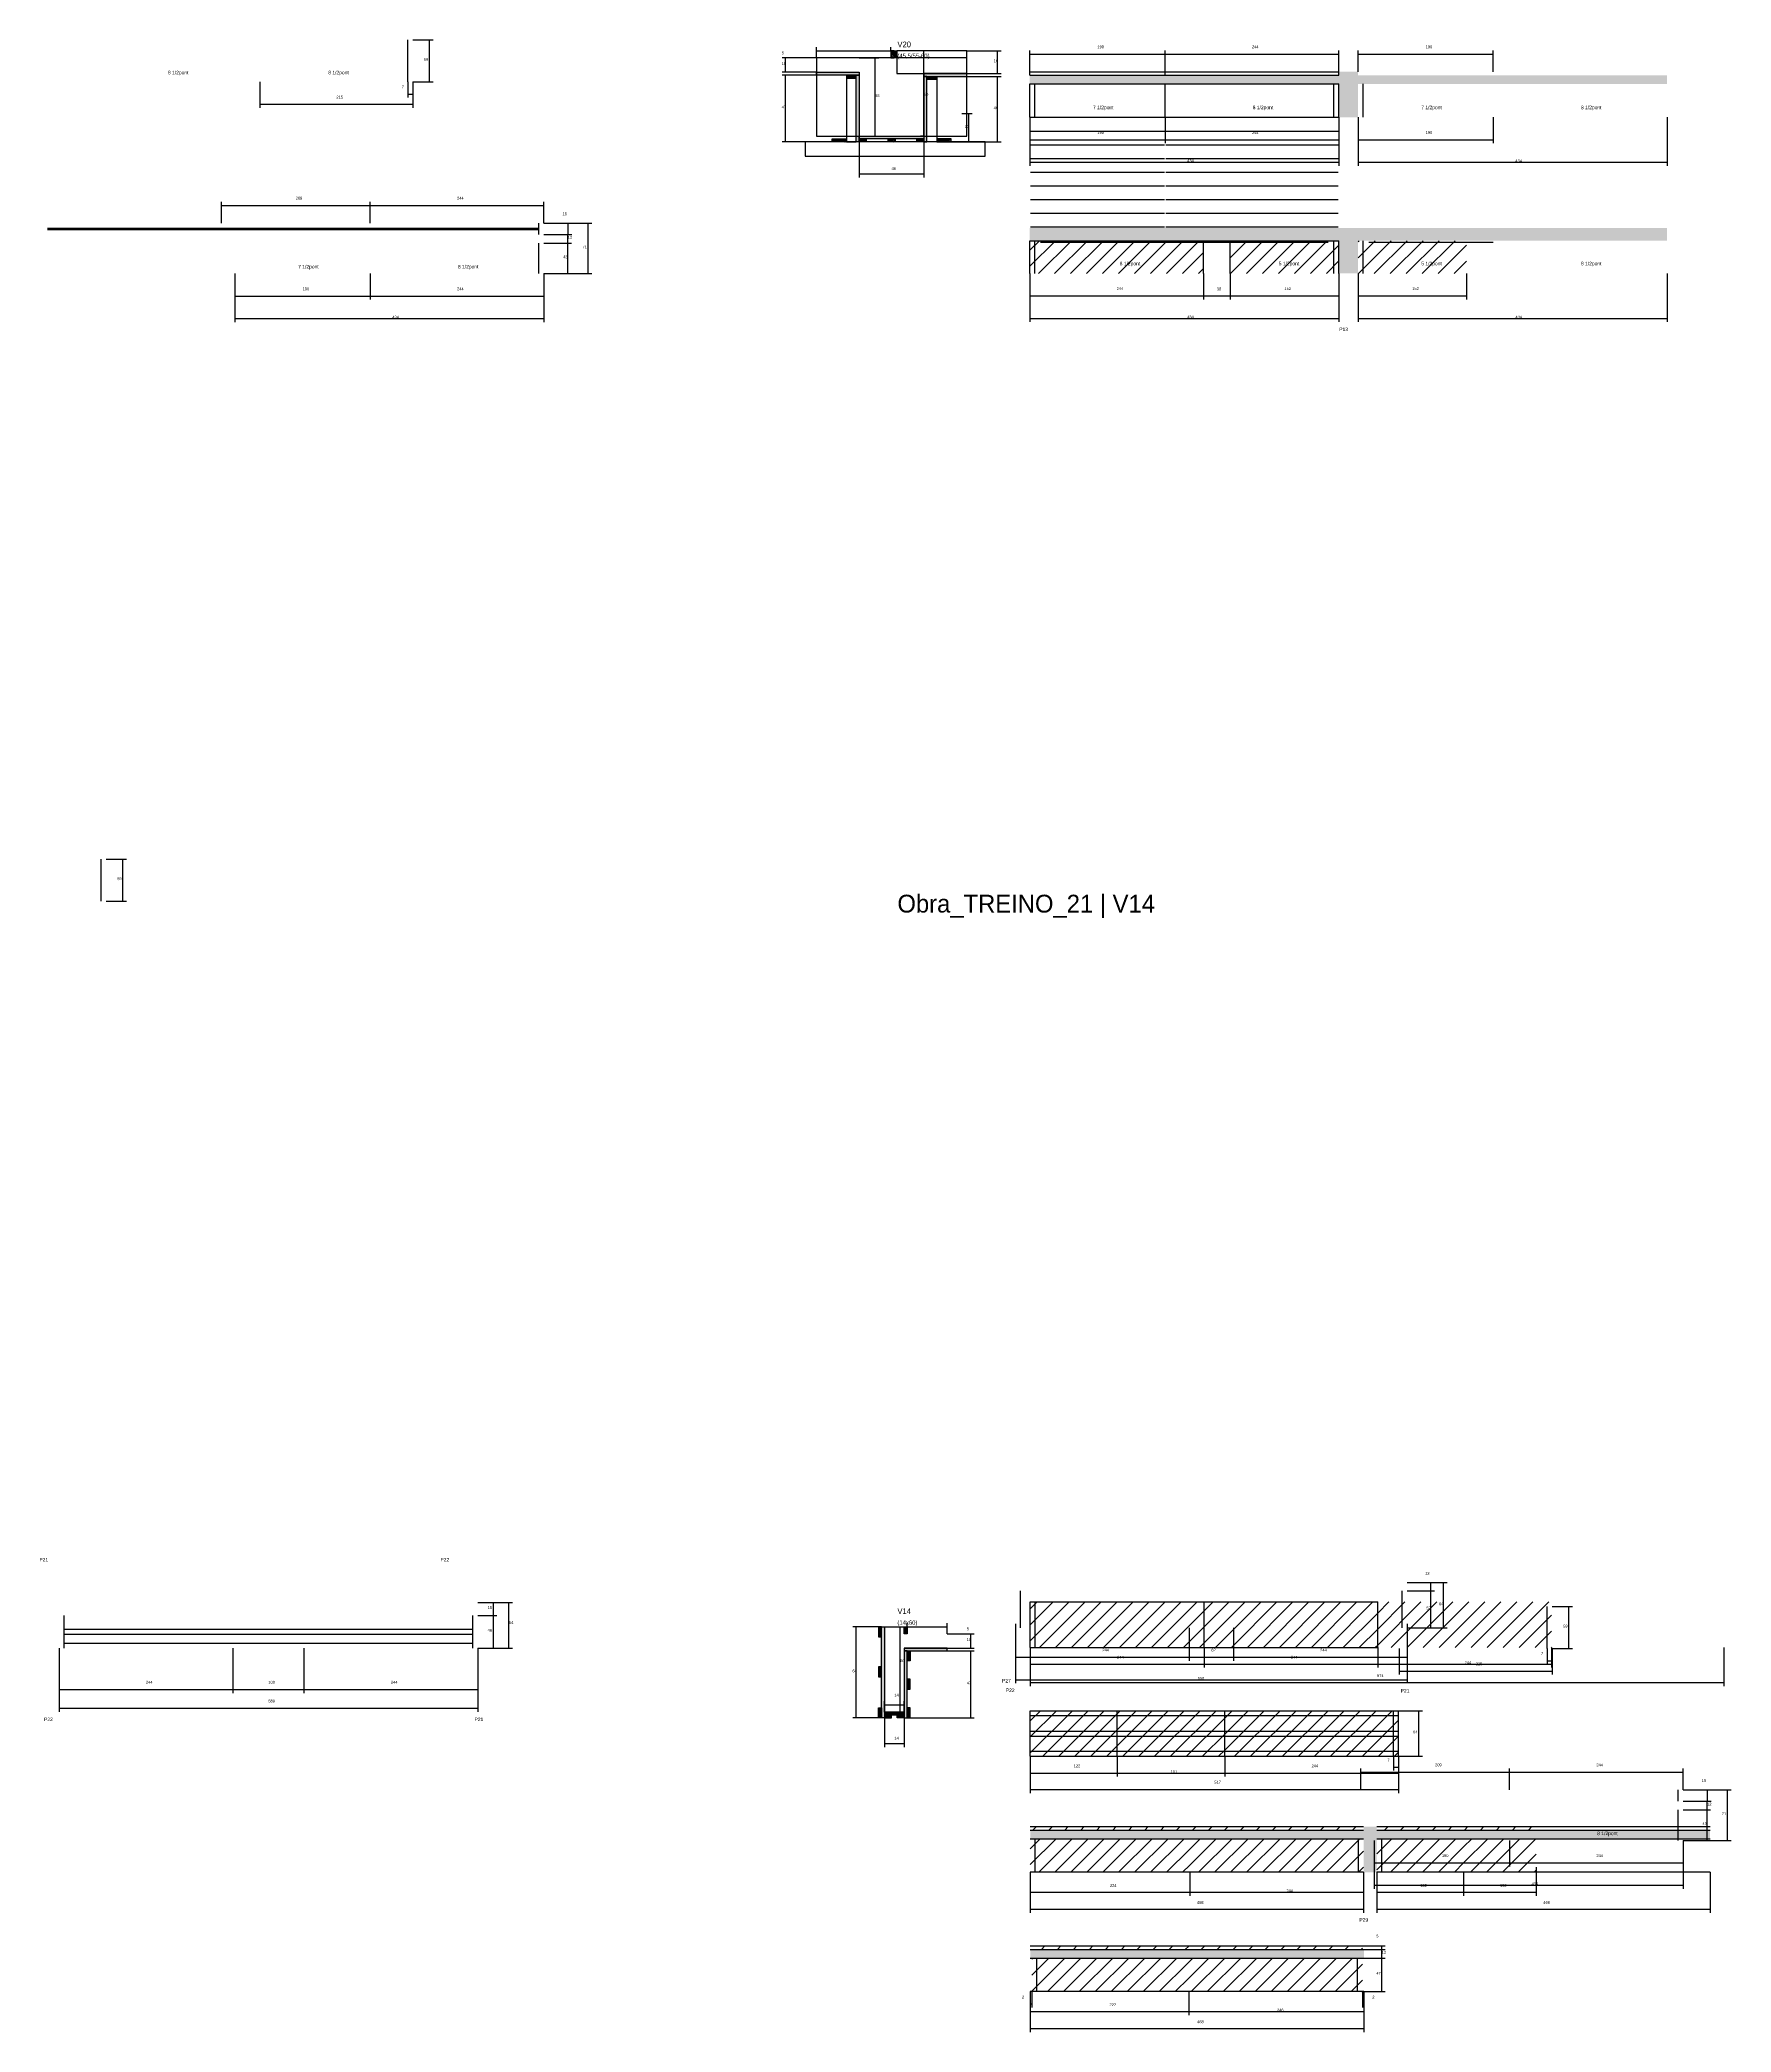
# Model space of a CAD drawing. Header units: metres. Extents: x -2848 to 22762, y -45195 to 1016.
# Drawn here: x 6796 to 9171, y -31382 to -28585 of the extents above; entities that cross this region are included whole.
import ezdxf

# ---------------------------------------------------------------- set-up
doc = ezdxf.new("R2010")
doc.units = ezdxf.units.M
for name, color, linetype in [('CONCRETO', 251, 'Continuous'), ('COTA', 4, 'Continuous'), ('Cota Seção (2x)', 4, 'Continuous'), ('Hachura', 253, 'Continuous'), ('LABEL_ID', 3, 'Continuous'), ('Madeira', 126, 'Continuous'), ('NOMENCLATURA', 7, 'Continuous'), ('Painéis', 200, 'Continuous'), ('SARR_2.2x7', 40, 'Continuous'), ('Texto Seção', 7, 'Continuous')]:
    doc.layers.add(name, color=color, linetype=linetype)

msp = doc.modelspace()

# ---------------------------------------------------------------- hatches: boundary and pattern name
at = {"layer": 'COTA'}
h = msp.add_hatch(dxfattribs=at)
h.set_pattern_fill('AR-CONC', scale=0.03)
h.paths.add_polyline_path([(8619.9, -28693.4), (8646.9, -28693.4), (8646.9, -28693.4), (8646.9, -28646.4), (8646.9, -28646.4), (9080.9, -28646.4), (9080.9, -28646.4), (9080.9, -28634.4), (9080.9, -28634.4), (8646.9, -28634.4), (8646.9, -28634.4), (8646.9, -28629.4), (8646.9, -28629.4), (8619.9, -28629.4), (8619.9, -28629.4), (8619.9, -28634.4), (8619.9, -28634.4), (8185.9, -28634.4), (8185.9, -28634.4), (8185.9, -28646.4), (8185.9, -28646.4), (8619.9, -28646.4), (8619.9, -28646.4), (8619.9, -28693.4)])
h = msp.add_hatch(dxfattribs=at)
h.set_pattern_fill('AR-CONC', scale=0.03)
h.paths.add_polyline_path([(8619.9, -28912.6), (8646.9, -28912.6), (8646.9, -28866.6), (9080.9, -28866.6), (9080.9, -28848.6), (8185.9, -28848.6), (8185.9, -28866.6), (8619.9, -28866.6)])
h = msp.add_hatch(dxfattribs=at)
h.set_pattern_fill('AR-CONC', scale=0.03)
h.paths.add_polyline_path([(8673.2, -31110.5), (9141.2, -31110.5), (9141.2, -31098.5), (8673.2, -31098.5), (8673.2, -31093.5), (8654.6, -31093.5), (8654.6, -31098.5), (8186.6, -31098.5), (8186.6, -31110.5), (8654.6, -31110.5), (8654.6, -31157.5), (8673.2, -31157.5)])
h = msp.add_hatch(dxfattribs=at)
h.set_pattern_fill('AR-CONC', scale=0.03)
h.paths.add_polyline_path([(8186.6, -31266), (8186.6, -31278), (8655.1, -31278), (8655.1, -31266)])
at = {"layer": 'Hachura'}
h = msp.add_hatch(dxfattribs=at)
h.set_pattern_fill('ANSI31', scale=0.5)
h.paths.add_polyline_path([(7995.3, -28600), (7990.9, -28600), (7990.9, -28600), (7990.9, -28610), (7990.9, -28610), (7995.3, -28610), (7995.3, -28610), (7995.3, -28600)])
h = msp.add_hatch(color=8, dxfattribs=at)
h.dxf.hatch_style = 1
h.paths.add_polyline_path([(7995.3, -28600), (7999.3, -28600), (7999.3, -28600), (7999.3, -28610), (7999.3, -28610), (7995.3, -28610), (7995.3, -28610), (7995.3, -28600)])
h = msp.add_hatch(color=8, dxfattribs=at)
h.dxf.hatch_style = 1
h.paths.add_polyline_path([(7886.3, -28634), (7886.3, -28630), (7886.3, -28630), (7946.3, -28630), (7946.3, -28630), (7946.3, -28634), (7946.3, -28634), (7886.3, -28634)])
h = msp.add_hatch(dxfattribs=at)
h.set_pattern_fill('ANSI31', scale=0.5)
h.paths.add_polyline_path([(7928.3, -28634), (7928.3, -28638.4), (7928.3, -28638.4), (7942.3, -28638.4), (7942.3, -28638.4), (7942.3, -28634), (7942.3, -28634), (7928.3, -28634)])
h = msp.add_hatch(color=8, dxfattribs=at)
h.dxf.hatch_style = 1
h.paths.add_polyline_path([(7942.3, -28634), (7946.3, -28634), (7946.3, -28634), (7946.3, -28728), (7946.3, -28728), (7942.3, -28728), (7942.3, -28728), (7942.3, -28634)])
h = msp.add_hatch(color=8, dxfattribs=at)
h.dxf.hatch_style = 1
h.paths.add_polyline_path([(8097.3, -28636), (8097.3, -28632), (8097.3, -28632), (8037.3, -28632), (8037.3, -28632), (8037.3, -28636), (8037.3, -28636), (8097.3, -28636)])
h = msp.add_hatch(color=8, dxfattribs=at)
h.dxf.hatch_style = 1
h.paths.add_polyline_path([(8041.3, -28636), (8037.3, -28636), (8037.3, -28636), (8037.3, -28728), (8037.3, -28728), (8041.3, -28728), (8041.3, -28728), (8041.3, -28636)])
h = msp.add_hatch(dxfattribs=at)
h.set_pattern_fill('ANSI31', scale=0.5)
h.paths.add_polyline_path([(8055.3, -28636), (8055.3, -28640.4), (8055.3, -28640.4), (8041.3, -28640.4), (8041.3, -28640.4), (8041.3, -28636), (8041.3, -28636), (8055.3, -28636)])
h = msp.add_hatch(dxfattribs=at)
h.set_pattern_fill('ANSI31', scale=0.5)
h.paths.add_polyline_path([(7908.3, -28728), (7908.3, -28723.6), (7908.3, -28723.6), (7928.3, -28723.6), (7928.3, -28723.6), (7928.3, -28728), (7928.3, -28728), (7908.3, -28728)])
h = msp.add_hatch(color=8, dxfattribs=at)
h.dxf.hatch_style = 1
h.paths.add_polyline_path([(7946.3, -28723.6), (7946.3, -28720), (7946.3, -28720), (8037.3, -28720), (8037.3, -28720), (8037.3, -28723.6), (8037.3, -28723.6), (7946.3, -28723.6)])
h = msp.add_hatch(dxfattribs=at)
h.set_pattern_fill('ANSI31', scale=0.5)
h.paths.add_polyline_path([(7946.3, -28728), (7946.3, -28723.6), (7946.3, -28723.6), (7956.3, -28723.6), (7956.3, -28723.6), (7956.3, -28728), (7956.3, -28728), (7946.3, -28728)])
h = msp.add_hatch(dxfattribs=at)
h.set_pattern_fill('ANSI31', scale=0.5)
h.paths.add_polyline_path([(7986.8, -28728), (7986.8, -28723.6), (7986.8, -28723.6), (7996.8, -28723.6), (7996.8, -28723.6), (7996.8, -28728), (7996.8, -28728), (7986.8, -28728)])
h = msp.add_hatch(dxfattribs=at)
h.set_pattern_fill('ANSI31', scale=0.5)
h.paths.add_polyline_path([(8027.3, -28728), (8027.3, -28723.6), (8027.3, -28723.6), (8037.3, -28723.6), (8037.3, -28723.6), (8037.3, -28728), (8037.3, -28728), (8027.3, -28728)])
h = msp.add_hatch(dxfattribs=at)
h.set_pattern_fill('ANSI31', scale=0.5)
h.paths.add_polyline_path([(8075.3, -28728), (8075.3, -28723.6), (8075.3, -28723.6), (8055.3, -28723.6), (8055.3, -28723.6), (8055.3, -28728), (8055.3, -28728), (8075.3, -28728)])
h = msp.add_hatch(dxfattribs=at)
h.set_pattern_fill('ANSI31', scale=5)
h.paths.add_polyline_path([(8429.9, -28912.6), (8429.9, -28866.6), (8185.9, -28866.6), (8185.9, -28912.6)])
h = msp.add_hatch(dxfattribs=at)
h.set_pattern_fill('ANSI31', scale=5)
h.paths.add_polyline_path([(8619.9, -28912.6), (8619.9, -28866.6), (8467.4, -28866.6), (8467.4, -28912.6)])
h = msp.add_hatch(dxfattribs=at)
h.set_pattern_fill('ANSI31', scale=5)
h.paths.add_polyline_path([(8799.4, -28912.6), (8799.4, -28866.6), (8646.9, -28866.6), (8646.9, -28912.6)])
h = msp.add_hatch(dxfattribs=at)
h.set_pattern_fill('ANSI31', scale=5)
h.paths.add_polyline_path([(8430.6, -30842), (8430.6, -30778), (8186.6, -30778), (8186.6, -30842)])
h = msp.add_hatch(dxfattribs=at)
h.set_pattern_fill('ANSI31', scale=5)
h.paths.add_polyline_path([(8430.6, -30778), (8430.6, -30842), (8674.6, -30842), (8674.6, -30778)])
h = msp.add_hatch(dxfattribs=at)
h.set_pattern_fill('ANSI31', scale=5)
h.paths.add_polyline_path([(8918.6, -30842), (8918.6, -30778), (8674.6, -30778), (8674.6, -30842)])
h = msp.add_hatch(dxfattribs=at)
h.set_pattern_fill('ANSI31', scale=0.5)
h.paths.add_polyline_path([(7977.7, -30812.8), (7973.3, -30812.8), (7973.3, -30812.8), (7973.3, -30826.8), (7973.3, -30826.8), (7977.7, -30826.8), (7977.7, -30826.8), (7977.7, -30812.8)])
h = msp.add_hatch(color=8, dxfattribs=at)
h.dxf.hatch_style = 1
h.paths.add_polyline_path([(7977.7, -30812.8), (7981.7, -30812.8), (7981.7, -30812.8), (7981.7, -30940.8), (7981.7, -30940.8), (7977.7, -30940.8), (7977.7, -30940.8), (7977.7, -30812.8)])
h = msp.add_hatch(color=8, dxfattribs=at)
h.dxf.hatch_style = 1
h.paths.add_polyline_path([(8009.7, -30812.8), (8013.7, -30812.8), (8013.7, -30812.8), (8013.7, -30822.8), (8013.7, -30822.8), (8009.7, -30822.8), (8009.7, -30822.8), (8009.7, -30812.8)])
h = msp.add_hatch(color=8, dxfattribs=at)
h.dxf.hatch_style = 1
h.paths.add_polyline_path([(8069.7, -30846.8), (8069.7, -30842.8), (8069.7, -30842.8), (8009.7, -30842.8), (8009.7, -30842.8), (8009.7, -30846.8), (8009.7, -30846.8), (8069.7, -30846.8)])
h = msp.add_hatch(color=8, dxfattribs=at)
h.dxf.hatch_style = 1
h.paths.add_polyline_path([(8013.7, -30846.8), (8009.7, -30846.8), (8009.7, -30846.8), (8009.7, -30940.8), (8009.7, -30940.8), (8013.7, -30940.8), (8013.7, -30940.8), (8013.7, -30846.8)])
h = msp.add_hatch(dxfattribs=at)
h.set_pattern_fill('ANSI31', scale=0.5)
h.paths.add_polyline_path([(8013.7, -30846.8), (8018.1, -30846.8), (8018.1, -30846.8), (8018.1, -30860.8), (8018.1, -30860.8), (8013.7, -30860.8), (8013.7, -30860.8), (8013.7, -30846.8)])
h = msp.add_hatch(dxfattribs=at)
h.set_pattern_fill('ANSI31', scale=0.5)
h.paths.add_polyline_path([(7973.3, -30883), (7977.7, -30883), (7977.7, -30883), (7977.7, -30869), (7977.7, -30869), (7973.3, -30869), (7973.3, -30869), (7973.3, -30883)])
h = msp.add_hatch(dxfattribs=at)
h.set_pattern_fill('ANSI31', scale=0.5)
h.paths.add_polyline_path([(8013.7, -30900.3), (8018.1, -30900.3), (8018.1, -30900.3), (8018.1, -30886.3), (8018.1, -30886.3), (8013.7, -30886.3), (8013.7, -30886.3), (8013.7, -30900.3)])
h = msp.add_hatch(dxfattribs=at)
h.set_pattern_fill('ANSI31', scale=0.5)
h.paths.add_polyline_path([(7977.7, -30940.8), (7973.3, -30940.8), (7973.3, -30940.8), (7973.3, -30926.8), (7973.3, -30926.8), (7977.7, -30926.8), (7977.7, -30926.8), (7977.7, -30940.8)])
h = msp.add_hatch(color=8, dxfattribs=at)
h.dxf.hatch_style = 1
h.paths.add_polyline_path([(8009.7, -30936.4), (8009.7, -30932.8), (8009.7, -30932.8), (7981.7, -30932.8), (7981.7, -30932.8), (7981.7, -30936.4), (7981.7, -30936.4), (8009.7, -30936.4)])
h = msp.add_hatch(dxfattribs=at)
h.set_pattern_fill('ANSI31', scale=0.5)
h.paths.add_polyline_path([(7991.7, -30940.8), (7991.7, -30936.4), (7991.7, -30936.4), (7981.7, -30936.4), (7981.7, -30936.4), (7981.7, -30940.8), (7981.7, -30940.8), (7991.7, -30940.8)])
h = msp.add_hatch(dxfattribs=at)
h.set_pattern_fill('ANSI31', scale=0.5)
h.paths.add_polyline_path([(7999.7, -30940.8), (7999.7, -30936.4), (7999.7, -30936.4), (8009.7, -30936.4), (8009.7, -30936.4), (8009.7, -30940.8), (8009.7, -30940.8), (7999.7, -30940.8)])
h = msp.add_hatch(dxfattribs=at)
h.set_pattern_fill('ANSI31', scale=0.5)
h.paths.add_polyline_path([(8013.7, -30940.8), (8018.1, -30940.8), (8018.1, -30940.8), (8018.1, -30926.8), (8018.1, -30926.8), (8013.7, -30926.8), (8013.7, -30926.8), (8013.7, -30940.8)])
h = msp.add_hatch(dxfattribs=at)
h.set_pattern_fill('ANSI31', scale=5)
h.paths.add_polyline_path([(8308.6, -30994.7), (8308.6, -30930.7), (8186.6, -30930.7), (8186.6, -30994.7)])
h = msp.add_hatch(dxfattribs=at)
h.set_pattern_fill('ANSI31', scale=5)
h.paths.add_polyline_path([(8459.6, -30994.7), (8459.6, -30930.7), (8308.6, -30930.7), (8308.6, -30994.7)])
h = msp.add_hatch(dxfattribs=at)
h.set_pattern_fill('ANSI31', scale=5)
h.paths.add_polyline_path([(8703.6, -30994.7), (8703.6, -30930.7), (8459.6, -30930.7), (8459.6, -30994.7)])
h = msp.add_hatch(dxfattribs=at)
h.set_pattern_fill('ANSI31', scale=5)
h.paths.add_polyline_path([(8186.6, -31093.5), (8186.6, -31098.5), (8410.6, -31098.5), (8410.6, -31093.5)])
h = msp.add_hatch(dxfattribs=at)
h.set_pattern_fill('ANSI31', scale=5)
h.paths.add_polyline_path([(8410.6, -31093.5), (8410.6, -31098.5), (8654.6, -31098.5), (8654.6, -31093.5)])
h = msp.add_hatch(dxfattribs=at)
h.set_pattern_fill('ANSI31', scale=5)
h.paths.add_polyline_path([(8673.2, -31093.5), (8673.2, -31098.5), (8795.2, -31098.5), (8795.2, -31093.5)])
h = msp.add_hatch(dxfattribs=at)
h.set_pattern_fill('ANSI31', scale=5)
h.paths.add_polyline_path([(8897.2, -31098.5), (8897.2, -31093.5), (8795.2, -31093.5), (8795.2, -31098.5)])
h = msp.add_hatch(dxfattribs=at)
h.set_pattern_fill('ANSI31', scale=5)
h.paths.add_polyline_path([(8410.6, -31157.5), (8410.6, -31110.5), (8186.6, -31110.5), (8186.6, -31157.5)])
h = msp.add_hatch(dxfattribs=at)
h.set_pattern_fill('ANSI31', scale=5)
h.paths.add_polyline_path([(8410.6, -31110.5), (8410.6, -31157.5), (8654.6, -31157.5), (8654.6, -31110.5)])
h = msp.add_hatch(dxfattribs=at)
h.set_pattern_fill('ANSI31', scale=5)
h.paths.add_polyline_path([(8795.2, -31157.5), (8795.2, -31110.5), (8673.2, -31110.5), (8673.2, -31157.5)])
h = msp.add_hatch(dxfattribs=at)
h.set_pattern_fill('ANSI31', scale=5)
h.paths.add_polyline_path([(8897.2, -31157.5), (8897.2, -31110.5), (8795.2, -31110.5), (8795.2, -31157.5)])
h = msp.add_hatch(dxfattribs=at)
h.set_pattern_fill('ANSI31', scale=5)
h.paths.add_polyline_path([(8409.1, -31266), (8409.1, -31261), (8188.6, -31261), (8188.6, -31266)])
h = msp.add_hatch(dxfattribs=at)
h.set_pattern_fill('ANSI31', scale=5)
h.paths.add_polyline_path([(8409.1, -31261), (8409.1, -31266), (8653.1, -31266), (8653.1, -31261)])
h = msp.add_hatch(dxfattribs=at)
h.set_pattern_fill('ANSI31', scale=5)
h.paths.add_polyline_path([(8409.1, -31325), (8409.1, -31278), (8188.6, -31278), (8188.6, -31325)])
h = msp.add_hatch(dxfattribs=at)
h.set_pattern_fill('ANSI31', scale=5)
h.paths.add_polyline_path([(8653.1, -31325), (8653.1, -31278), (8409.1, -31278), (8409.1, -31325)])

# ---------------------------------------------------------------- linework, layer by layer
at = {"layer": 'CONCRETO'}
for points in [[(8000, -28610), (7886.3, -28610), (7886.3, -28630), (7946.3, -28630), (7946.3, -28720), (8037.3, -28720), (8037.3, -28632), (8097.3, -28632)], [(8097.3, -28632), (8097.3, -28600), (7999.3, -28600)]]:
    msp.add_lwpolyline(points, dxfattribs=at)
for points in [[(7886.3, -28720), (8097.3, -28720), (8097.3, -28610), (7886.3, -28610)], [(7999.3, -28632), (8097.3, -28632), (8097.3, -28600), (7999.3, -28600)]]:
    msp.add_lwpolyline(points, close=True, dxfattribs=at)
at = {"layer": 'COTA'}
for p, q in [((7319.6, -28584.6), (7348.1, -28584.6)), ((7343.1, -28643.6), (7343.1, -28584.6)), ((7886.3, -28610), (7838, -28610)), ((7843, -28630), (7843, -28610)), ((7886.3, -28610), (7886.3, -28595)), ((7886.3, -28600), (7990.9, -28600)), ((7990.9, -28600), (7990.9, -28595)), ((8097.3, -28600), (8145.7, -28600)), ((8140.7, -28632), (8140.7, -28600)), ((8185.9, -28629.4), (8185.9, -28599.5)), ((8185.9, -28604.5), (8375.9, -28604.5)), ((8375.9, -28629.4), (8375.9, -28599.5)), ((8375.9, -28629.4), (8375.9, -28599.5)), ((8375.9, -28604.5), (8619.9, -28604.5)), ((8619.9, -28629.4), (8619.9, -28599.5)), ((8646.9, -28629.4), (8646.9, -28599.5)), ((8646.9, -28604.5), (8836.9, -28604.5)), ((8836.9, -28629.4), (8836.9, -28599.5)), ((7104.6, -28643.6), (7104.6, -28680.1)), ((7312.6, -28643.6), (7312.6, -28665.7)), ((7319.6, -28643.6), (7319.6, -28680.1)), ((7319.6, -28643.6), (7319.6, -28665.7)), ((7319.6, -28643.6), (7348.1, -28643.6)), ((7886.3, -28630), (7838, -28630)), ((7886.3, -28634), (7838, -28634)), ((7843, -28728), (7843, -28634)), ((8097.3, -28632), (8145.7, -28632)), ((8097.3, -28636), (8145.7, -28636)), ((8140.7, -28728), (8140.7, -28636)), ((7312.6, -28660.7), (7319.6, -28660.7)), ((7104.6, -28675.1), (7319.6, -28675.1)), ((8090.6, -28688.1), (8105.1, -28688.1)), ((8100.1, -28728), (8100.1, -28688.1)), ((8185.9, -28693.4), (8185.9, -28729.8)), ((8185.9, -28693.4), (8185.9, -28761.5)), ((8375.9, -28693.4), (8375.9, -28729.8)), ((8375.9, -28693.4), (8375.9, -28729.8)), ((8619.9, -28693.4), (8619.9, -28729.8)), ((8619.9, -28693.4), (8619.9, -28761.5)), ((8646.9, -28693.4), (8646.9, -28729.8)), ((8646.9, -28693.4), (8646.9, -28761.5)), ((8836.9, -28693.4), (8836.9, -28729.8)), ((9080.9, -28693.4), (9080.9, -28761.5)), ((7908.3, -28728), (7838, -28728)), ((7946.3, -28728), (7946.3, -28777.8)), ((8037.3, -28728), (8037.3, -28777.8)), ((8075.3, -28728), (8105.1, -28728)), ((8075.3, -28728), (8145.7, -28728)), ((8185.9, -28724.8), (8375.9, -28724.8)), ((8375.9, -28724.8), (8619.9, -28724.8)), ((8646.9, -28724.8), (8836.9, -28724.8)), ((8185.9, -28756.5), (8619.9, -28756.5)), ((8646.9, -28756.5), (9080.9, -28756.5)), ((7946.3, -28772.8), (8037.3, -28772.8)), ((7050.6, -28841.9), (7050.6, -28812.1)), ((7259.6, -28841.9), (7259.6, -28812.1)), ((7259.6, -28841.9), (7259.6, -28812.1)), ((7503.6, -28841.9), (7503.6, -28812.1)), ((7050.6, -28817.1), (7259.6, -28817.1)), ((7259.6, -28817.1), (7503.6, -28817.1)), ((7503.6, -28841.9), (7570.9, -28841.9)), ((7503.6, -28841.9), (7542.8, -28841.9)), ((7537.8, -28857.9), (7537.8, -28841.9)), ((7565.9, -28912.9), (7565.9, -28841.9)), ((7503.6, -28857.9), (7542.1, -28857.9)), ((7503.6, -28857.9), (7542.8, -28857.9)), ((7503.6, -28869.9), (7542.1, -28869.9)), ((7503.6, -28869.9), (7542.1, -28869.9)), ((7537.1, -28869.9), (7537.1, -28857.9)), ((7537.1, -28912.9), (7537.1, -28869.9)), ((7069.6, -28912.9), (7069.6, -28949.4)), ((7069.6, -28912.9), (7069.6, -28981)), ((7259.6, -28912.9), (7259.6, -28949.4)), ((7259.6, -28912.9), (7259.6, -28949.4)), ((7503.6, -28912.9), (7503.6, -28949.4)), ((7503.6, -28912.9), (7503.6, -28981)), ((7503.6, -28912.9), (7542.1, -28912.9)), ((7503.6, -28912.9), (7570.9, -28912.9)), ((8185.9, -28912.6), (8185.9, -28949)), ((8185.9, -28912.6), (8185.9, -28980.7)), ((8429.9, -28912.6), (8429.9, -28949)), ((8429.9, -28912.6), (8429.9, -28949)), ((8467.4, -28912.6), (8467.4, -28949)), ((8467.4, -28912.6), (8467.4, -28949)), ((8619.9, -28912.6), (8619.9, -28949)), ((8619.9, -28912.6), (8619.9, -28980.7)), ((8646.9, -28912.6), (8646.9, -28949)), ((8646.9, -28912.6), (8646.9, -28980.7)), ((8799.4, -28912.6), (8799.4, -28949)), ((9080.9, -28912.6), (9080.9, -28980.7)), ((7069.6, -28944.4), (7259.6, -28944.4)), ((7259.6, -28944.4), (7503.6, -28944.4)), ((8185.9, -28944), (8429.9, -28944)), ((8429.9, -28944), (8467.4, -28944)), ((8467.4, -28944), (8619.9, -28944)), ((8646.9, -28944), (8799.4, -28944)), ((7069.6, -28976), (7503.6, -28976)), ((8185.9, -28975.7), (8619.9, -28975.7)), ((8646.9, -28975.7), (9080.9, -28975.7)), ((6888.9, -29735), (6917.4, -29735)), ((6912.4, -29794), (6912.4, -29735)), ((6888.9, -29794), (6917.4, -29794)), ((8715.8, -30750.6), (8754.3, -30750.6)), ((8715.8, -30750.6), (8772.1, -30750.6)), ((8715.8, -30762.6), (8754.3, -30762.6)), ((8715.8, -30762.6), (8754.3, -30762.6)), ((8749.3, -30762.6), (8749.3, -30750.6)), ((8749.3, -30814.6), (8749.3, -30762.6)), ((8767.1, -30814.6), (8767.1, -30750.6)), ((7410.6, -30778.9), (7437.6, -30778.9)), ((7410.6, -30778.9), (7459.4, -30778.9)), ((7410.6, -30796.9), (7437.6, -30796.9)), ((7410.6, -30796.9), (7437.6, -30796.9)), ((7432.6, -30796.9), (7432.6, -30778.9)), ((7432.6, -30842.9), (7432.6, -30796.9)), ((7454.4, -30842.9), (7454.4, -30778.9)), ((8919.6, -30784.6), (8948.1, -30784.6)), ((8943.1, -30843.6), (8943.1, -30784.6)), ((7977.7, -30812.8), (7937.3, -30812.8)), ((7942.3, -30940.8), (7942.3, -30812.8)), ((8013.7, -30812.8), (8013.7, -30807.8)), ((8013.7, -30812.8), (8069.7, -30812.8)), ((8069.7, -30822.8), (8069.7, -30807.8)), ((8069.7, -30822.8), (8107.9, -30822.8)), ((8102.9, -30842.8), (8102.9, -30822.8)), ((8165.8, -30808.6), (8165.8, -30892.3)), ((8165.8, -30814.6), (8165.8, -30860.7)), ((8409.8, -30814.6), (8409.8, -30860.7)), ((8409.8, -30814.6), (8409.8, -30860.7)), ((8471.8, -30814.6), (8471.8, -30860.7)), ((8471.8, -30814.6), (8471.8, -30860.7)), ((8715.8, -30808.6), (8715.8, -30892.3)), ((8715.8, -30814.6), (8754.3, -30814.6)), ((8715.8, -30814.6), (8715.8, -30860.7)), ((8715.8, -30814.6), (8772.1, -30814.6)), ((6822.6, -30842.9), (6822.6, -30905.9)), ((6822.6, -30842.9), (6822.6, -30932.4)), ((7066.6, -30842.9), (7066.6, -30905.9)), ((7066.6, -30842.9), (7066.6, -30905.9)), ((7166.6, -30842.9), (7166.6, -30905.9)), ((7166.6, -30842.9), (7166.6, -30905.9)), ((7410.6, -30842.9), (7437.6, -30842.9)), ((7410.6, -30842.9), (7459.4, -30842.9)), ((7410.6, -30842.9), (7410.6, -30932.4)), ((8069.7, -30842.8), (8107.9, -30842.8)), ((8069.7, -30846.8), (8107.9, -30846.8)), ((8102.9, -30940.8), (8102.9, -30846.8)), ((8165.8, -30855.7), (8409.8, -30855.7)), ((8186.6, -30842), (8186.6, -30870.2)), ((8186.6, -30842), (8186.6, -30896.1)), ((8409.8, -30855.7), (8471.8, -30855.7)), ((8430.6, -30842), (8430.6, -30870.2)), ((8430.6, -30842), (8430.6, -30870.2)), ((8471.8, -30855.7), (8715.8, -30855.7)), ((8674.6, -30842), (8674.6, -30870.2)), ((8674.6, -30842), (8674.6, -30870.2)), ((8704.6, -30843.6), (8704.6, -30880)), ((8912.6, -30843.6), (8912.6, -30865.6)), ((8918.6, -30842), (8918.6, -30870.2)), ((8919.6, -30843.6), (8919.6, -30880)), ((8919.6, -30843.6), (8919.6, -30865.6)), ((8919.6, -30843.6), (8948.1, -30843.6)), ((9160.6, -30842), (9160.6, -30896.1)), ((7410.6, -30877.2), (7410.6, -30905.9)), ((8186.6, -30865.2), (8430.6, -30865.2)), ((8430.6, -30865.2), (8674.6, -30865.2)), ((8674.6, -30865.2), (8918.6, -30865.2)), ((8704.6, -30875), (8919.6, -30875)), ((8912.6, -30860.6), (8919.6, -30860.6)), ((6822.6, -30900.9), (7066.6, -30900.9)), ((7066.6, -30900.9), (7166.6, -30900.9)), ((7166.6, -30900.9), (7410.6, -30900.9)), ((8165.8, -30887.3), (8715.8, -30887.3)), ((8186.6, -30891.1), (9160.6, -30891.1)), ((6822.6, -30927.4), (7410.6, -30927.4)), ((8703.6, -30930.7), (8737.3, -30930.7)), ((8732.3, -30994.7), (8732.3, -30930.7)), ((7973.3, -30940.8), (7937.3, -30940.8)), ((7981.7, -30940.8), (7981.7, -30981.9)), ((8009.7, -30940.8), (8009.7, -30981.9)), ((8018.1, -30940.8), (8107.9, -30940.8)), ((7981.7, -30976.9), (8009.7, -30976.9)), ((8186.6, -30994.7), (8186.6, -31023.3)), ((8186.6, -30994.7), (8186.6, -31046.3)), ((8308.6, -30994.7), (8308.6, -31023.3)), ((8308.6, -30994.7), (8308.6, -31023.3)), ((8459.6, -30994.7), (8459.6, -31023.3)), ((8459.6, -30994.7), (8459.6, -31023.3)), ((8696.6, -30994.7), (8696.6, -31014.9)), ((8703.6, -30994.7), (8703.6, -31023.3)), ((8703.6, -30994.7), (8737.3, -30994.7)), ((8703.6, -30994.7), (8703.6, -31046.3)), ((8703.6, -30994.7), (8703.6, -31014.9)), ((8186.6, -31018.3), (8308.6, -31018.3)), ((8308.6, -31018.3), (8459.6, -31018.3)), ((8459.6, -31018.3), (8703.6, -31018.3)), ((8650.6, -31041.9), (8650.6, -31012)), ((8650.6, -31017), (8859.6, -31017)), ((8696.6, -31009.9), (8703.6, -31009.9)), ((8859.6, -31041.9), (8859.6, -31012)), ((8859.6, -31041.9), (8859.6, -31012)), ((8859.6, -31017), (9103.6, -31017)), ((9103.6, -31041.9), (9103.6, -31012)), ((8186.6, -31041.3), (8703.6, -31041.3)), ((9103.6, -31041.9), (9170.9, -31041.9)), ((9103.6, -31041.9), (9142.8, -31041.9)), ((9137.8, -31057.9), (9137.8, -31041.9)), ((9165.9, -31112.9), (9165.9, -31041.9)), ((9103.6, -31057.9), (9142.1, -31057.9)), ((9103.6, -31057.9), (9142.8, -31057.9)), ((9103.6, -31069.9), (9142.1, -31069.9)), ((9103.6, -31069.9), (9142.1, -31069.9)), ((9137.1, -31069.9), (9137.1, -31057.9)), ((9137.1, -31112.9), (9137.1, -31069.9)), ((8669.6, -31112.9), (8669.6, -31149.3)), ((8669.6, -31112.9), (8669.6, -31180.9)), ((8859.6, -31112.9), (8859.6, -31149.3)), ((8859.6, -31112.9), (8859.6, -31149.3)), ((9103.6, -31112.9), (9103.6, -31149.3)), ((9103.6, -31112.9), (9103.6, -31180.9)), ((9103.6, -31112.9), (9142.1, -31112.9)), ((9103.6, -31112.9), (9170.9, -31112.9)), ((8186.6, -31157.5), (8186.6, -31190.7)), ((8186.6, -31157.5), (8186.6, -31214.6)), ((8410.6, -31157.5), (8410.6, -31190.7)), ((8410.6, -31157.5), (8410.6, -31190.7)), ((8654.6, -31157.5), (8654.6, -31190.7)), ((8654.6, -31157.5), (8654.6, -31214.6)), ((8669.6, -31144.3), (8859.6, -31144.3)), ((8673.2, -31157.5), (8673.2, -31190.7)), ((8673.2, -31157.5), (8673.2, -31214.6)), ((8795.2, -31157.5), (8795.2, -31190.7)), ((8795.2, -31157.5), (8795.2, -31190.7)), ((8859.6, -31144.3), (9103.6, -31144.3)), ((8897.2, -31150.5), (8897.2, -31190.7)), ((9141.2, -31157.5), (9141.2, -31214.6)), ((8186.6, -31185.7), (8410.6, -31185.7)), ((8410.6, -31185.7), (8654.6, -31185.7)), ((8669.6, -31175.9), (9103.6, -31175.9)), ((8673.2, -31185.7), (8795.2, -31185.7)), ((8795.2, -31185.7), (8897.2, -31185.7)), ((8186.6, -31209.6), (8654.6, -31209.6)), ((8673.2, -31209.6), (9141.2, -31209.6)), ((8652, -31261), (8685.1, -31261)), ((8652, -31266), (8685.1, -31266)), ((8652, -31266), (8685.1, -31266)), ((8680.1, -31266), (8680.1, -31261)), ((8680.1, -31278), (8680.1, -31266)), ((8652, -31278), (8685.1, -31278)), ((8652, -31278), (8685.1, -31278)), ((8680.1, -31325), (8680.1, -31278)), ((8186.6, -31325), (8186.6, -31358.2)), ((8186.6, -31325), (8186.6, -31382.1)), ((8186.6, -31325), (8186.6, -31347.5)), ((8188.6, -31325), (8188.6, -31347.5)), ((8409.1, -31325), (8409.1, -31358.2)), ((8409.1, -31325), (8409.1, -31358.2)), ((8652, -31325), (8685.1, -31325)), ((8653.1, -31325), (8653.1, -31347.5)), ((8655.1, -31325), (8655.1, -31358.2)), ((8655.1, -31325), (8655.1, -31382.1)), ((8655.1, -31325), (8655.1, -31347.5)), ((8186.6, -31342.5), (8188.6, -31342.5)), ((8186.6, -31353.2), (8409.1, -31353.2)), ((8409.1, -31353.2), (8655.1, -31353.2)), ((8653.1, -31342.5), (8655.1, -31342.5)), ((8186.6, -31377.1), (8655.1, -31377.1))]:
    msp.add_line(p, q, dxfattribs=at)
at = {"layer": 'Cota Seção (2x)'}
for p, q in [((7946.3, -28610), (7973.7, -28610)), ((7968.7, -28720), (7968.7, -28610)), ((8037.6, -28600), (8032.3, -28600)), ((8037.3, -28720), (8037.3, -28600)), ((7946.3, -28720), (7973.7, -28720)), ((8037.6, -28720), (8032.3, -28720)), ((7981.7, -30812.8), (8009, -30812.8)), ((8004, -30932.8), (8004, -30812.8)), ((7981.7, -30932.8), (7981.7, -30917.4)), ((7981.7, -30922.4), (8009.7, -30922.4)), ((7981.7, -30932.8), (8009, -30932.8)), ((8009.7, -30932.8), (8009.7, -30917.4))]:
    msp.add_line(p, q, dxfattribs=at)
at = {"layer": 'Madeira'}
for points in [[(7995.3, -28600), (7990.9, -28600), (7990.9, -28610), (7995.3, -28610)], [(7928.3, -28634), (7928.3, -28638.4), (7942.3, -28638.4), (7942.3, -28634)], [(7928.3, -28728), (7942.3, -28728), (7942.3, -28634), (7928.3, -28634)], [(8055.3, -28636), (8055.3, -28640.4), (8041.3, -28640.4), (8041.3, -28636)], [(8055.3, -28728), (8041.3, -28728), (8041.3, -28636), (8055.3, -28636)], [(7870.5, -28748), (8123.1, -28748), (8123.1, -28728), (7870.5, -28728)], [(7908.3, -28728), (7908.3, -28723.6), (7928.3, -28723.6), (7928.3, -28728)], [(7946.3, -28728), (7946.3, -28723.6), (7956.3, -28723.6), (7956.3, -28728)], [(7986.8, -28728), (7986.8, -28723.6), (7996.8, -28723.6), (7996.8, -28728)], [(8027.3, -28728), (8027.3, -28723.6), (8037.3, -28723.6), (8037.3, -28728)], [(8075.3, -28728), (8075.3, -28723.6), (8055.3, -28723.6), (8055.3, -28728)], [(7977.7, -30812.8), (7973.3, -30812.8), (7973.3, -30826.8), (7977.7, -30826.8)], [(8013.7, -30846.8), (8018.1, -30846.8), (8018.1, -30860.8), (8013.7, -30860.8)], [(7973.3, -30883), (7977.7, -30883), (7977.7, -30869), (7973.3, -30869)], [(8013.7, -30900.3), (8018.1, -30900.3), (8018.1, -30886.3), (8013.7, -30886.3)], [(7977.7, -30940.8), (7973.3, -30940.8), (7973.3, -30926.8), (7977.7, -30926.8)], [(7991.7, -30940.8), (7991.7, -30936.4), (7981.7, -30936.4), (7981.7, -30940.8)], [(7999.7, -30940.8), (7999.7, -30936.4), (8009.7, -30936.4), (8009.7, -30940.8)], [(8013.7, -30940.8), (8018.1, -30940.8), (8018.1, -30926.8), (8013.7, -30926.8)]]:
    msp.add_lwpolyline(points, close=True, dxfattribs=at)
at = {"layer": 'Painéis'}
for p, q in [((7886.3, -28630), (7946.3, -28630)), ((8037.3, -28632), (8097.3, -28632)), ((8185.9, -28629.4), (8619.9, -28629.4)), ((8185.9, -28634.4), (8185.9, -28629.4)), ((8185.9, -28634.4), (8619.9, -28634.4)), ((8185.9, -28646.4), (8619.9, -28646.4)), ((8185.9, -28693.4), (8185.9, -28646.4)), ((8375.9, -28634.4), (8375.9, -28629.4)), ((8375.9, -28693.4), (8375.9, -28646.4)), ((8619.9, -28634.4), (8619.9, -28629.4)), ((8619.9, -28693.4), (8619.9, -28646.4)), ((8185.9, -28693.4), (8619.9, -28693.4)), ((7946.3, -28720), (8037.3, -28720)), ((8185.9, -28866.6), (8619.9, -28866.6)), ((8185.9, -28912.6), (8185.9, -28866.6)), ((8429.9, -28912.6), (8429.9, -28866.6)), ((8467.4, -28912.6), (8467.4, -28866.6)), ((8619.9, -28912.6), (8619.9, -28866.6)), ((8186.6, -30778), (8674.6, -30778)), ((8186.6, -30842), (8186.6, -30778)), ((8430.6, -30842), (8430.6, -30778)), ((8674.6, -30842), (8674.6, -30778)), ((8009.7, -30842.8), (8069.7, -30842.8)), ((8186.6, -30842), (8674.6, -30842)), ((7981.7, -30932.8), (8009.7, -30932.8)), ((8186.6, -30930.7), (8703.6, -30930.7)), ((8186.6, -30994.7), (8186.6, -30930.7)), ((8308.6, -30994.7), (8308.6, -30930.7)), ((8459.6, -30994.7), (8459.6, -30930.7)), ((8703.6, -30994.7), (8703.6, -30930.7)), ((8186.6, -30994.7), (8703.6, -30994.7))]:
    msp.add_line(p, q, dxfattribs=at)
for points in [[(7995.3, -28600), (7999.3, -28600), (7999.3, -28610), (7995.3, -28610)], [(7886.3, -28634), (7886.3, -28630), (7946.3, -28630), (7946.3, -28634)], [(7942.3, -28634), (7946.3, -28634), (7946.3, -28728), (7942.3, -28728)], [(8097.3, -28636), (8097.3, -28632), (8037.3, -28632), (8037.3, -28636)], [(8041.3, -28636), (8037.3, -28636), (8037.3, -28728), (8041.3, -28728)], [(7946.3, -28723.6), (7946.3, -28720), (8037.3, -28720), (8037.3, -28723.6)], [(7977.7, -30812.8), (7981.7, -30812.8), (7981.7, -30940.8), (7977.7, -30940.8)], [(8009.7, -30812.8), (8013.7, -30812.8), (8013.7, -30822.8), (8009.7, -30822.8)], [(8069.7, -30846.8), (8069.7, -30842.8), (8009.7, -30842.8), (8009.7, -30846.8)], [(8013.7, -30846.8), (8009.7, -30846.8), (8009.7, -30940.8), (8013.7, -30940.8)], [(8009.7, -30936.4), (8009.7, -30932.8), (7981.7, -30932.8), (7981.7, -30936.4)]]:
    msp.add_lwpolyline(points, close=True, dxfattribs=at)
for points in [[(8186.6, -31093.5), (8654.6, -31093.5)], [(8186.6, -31098.5), (8654.6, -31098.5)], [(8673.2, -31093.5), (9141.2, -31093.5)], [(8673.2, -31098.5), (9141.2, -31098.5)], [(8186.6, -31110.5), (8654.6, -31110.5)], [(8673.2, -31110.5), (9141.2, -31110.5)], [(8654.6, -31157.5), (8186.6, -31157.5)], [(9141.2, -31157.5), (8673.2, -31157.5)], [(8186.6, -31261), (8655.1, -31261)], [(8186.6, -31266), (8655.1, -31266)], [(8186.6, -31278), (8655.1, -31278)], [(8655.1, -31325), (8186.6, -31325)]]:
    msp.add_lwpolyline(points, dxfattribs=at)
at = {"layer": 'SARR_2.2x7'}
for p, q in [((7312.6, -28643.6), (7312.6, -28584.6)), ((8192.9, -28693.4), (8192.9, -28646.4)), ((8612.9, -28693.4), (8612.9, -28646.4)), ((8653.9, -28693.4), (8653.9, -28646.4)), ((8186.9, -28712.64), (8374.9, -28712.64)), ((8376.9, -28712.64), (8618.9, -28712.64)), ((8186.9, -28731.89), (8374.9, -28731.89)), ((8186.9, -28751.13), (8374.9, -28751.13)), ((8376.9, -28731.89), (8618.9, -28731.89)), ((8376.9, -28751.13), (8618.9, -28751.13)), ((8186.9, -28770.38), (8374.9, -28770.38)), ((8376.9, -28770.38), (8618.9, -28770.38)), ((8186.9, -28789.62), (8374.9, -28789.62)), ((8186.9, -28808.87), (8374.9, -28808.87)), ((8376.9, -28789.62), (8618.9, -28789.62)), ((8376.9, -28808.87), (8618.9, -28808.87)), ((7496.6, -28857.9), (7496.6, -28841.9)), ((8186.9, -28828.11), (8374.9, -28828.11)), ((8376.9, -28828.11), (8618.9, -28828.11)), ((6806.6, -28848.9), (7259.6, -28848.9)), ((6806.6, -28850.9), (7259.6, -28850.9)), ((7259.6, -28848.9), (7496.6, -28848.9)), ((7259.6, -28850.9), (7496.6, -28850.9)), ((7496.6, -28912.9), (7496.6, -28869.9)), ((8186.9, -28847.36), (8374.9, -28847.36)), ((8192.9, -28912.6), (8192.9, -28866.6)), ((8200.9, -28868.8), (8429.9, -28868.8)), ((8376.9, -28847.36), (8618.9, -28847.36)), ((8429.9, -28868.8), (8604.9, -28868.8)), ((8612.9, -28912.6), (8612.9, -28866.6)), ((8653.9, -28912.6), (8653.9, -28866.6)), ((8661.9, -28868.8), (8836.9, -28868.8)), ((6881.9, -29794), (6881.9, -29735)), ((8172.8, -30814.6), (8172.8, -30762.6)), ((8708.8, -30814.6), (8708.8, -30762.6)), ((6829.6, -30842.9), (6829.6, -30796.9)), ((7403.6, -30842.9), (7403.6, -30796.9)), ((8193.6, -30842), (8193.6, -30778)), ((8912.6, -30843.6), (8912.6, -30784.6)), ((6829.6, -30816.4), (7066.6, -30816.4)), ((6829.6, -30823.4), (7066.6, -30823.4)), ((7066.6, -30816.4), (7166.6, -30816.4)), ((7066.6, -30823.4), (7166.6, -30823.4)), ((7166.6, -30816.4), (7403.6, -30816.4)), ((7166.6, -30823.4), (7403.6, -30823.4)), ((6829.6, -30835.9), (7066.6, -30835.9)), ((7066.6, -30835.9), (7166.6, -30835.9)), ((7166.6, -30835.9), (7403.6, -30835.9)), ((8186.6, -30937.7), (8308.6, -30937.7)), ((8308.6, -30937.7), (8459.6, -30937.7)), ((8459.6, -30937.7), (8703.6, -30937.7)), ((8696.6, -30994.7), (8696.6, -30930.7)), ((8186.6, -30959.7), (8308.6, -30959.7)), ((8186.6, -30966.7), (8308.6, -30966.7)), ((8308.6, -30959.7), (8459.6, -30959.7)), ((8308.6, -30966.7), (8459.6, -30966.7)), ((8459.6, -30959.7), (8703.6, -30959.7)), ((8459.6, -30966.7), (8703.6, -30966.7)), ((8186.6, -30987.7), (8308.6, -30987.7)), ((8308.6, -30987.7), (8459.6, -30987.7)), ((8459.6, -30987.7), (8703.6, -30987.7)), ((9096.6, -31057.9), (9096.6, -31041.9)), ((9096.6, -31112.9), (9096.6, -31069.9)), ((8193.6, -31157.5), (8193.6, -31110.5)), ((8647.6, -31157.5), (8647.6, -31110.5)), ((8680.2, -31157.5), (8680.2, -31110.5)), ((8195.6, -31325), (8195.6, -31278)), ((8646.1, -31325), (8646.1, -31278))]:
    msp.add_line(p, q, dxfattribs=at)

# ---------------------------------------------------------------- texts
at = {"layer": 'COTA'}
for s, p in [('59', (7335, -28614.1)), ('5', (7837.5, -28605)), ('10', (7837.5, -28620)), ('16', (8135.2, -28616)), ('190', (8280.9, -28596.4)), ('244', (8497.9, -28596.4)), ('190', (8741.9, -28596.4)), ('215', (7212.1, -28667)), ('7', (7303.8, -28652.6)), ('47', (7837.5, -28681)), ('46', (8135.2, -28682)), ('20', (8094.6, -28708)), ('190', (8280.9, -28716.7)), ('244', (8497.9, -28716.8)), ('190', (8741.9, -28716.7)), ('434', (8406.9, -28756.5)), ('434', (8867.9, -28756.5)), ('46', (7991.8, -28767.3)), ('209', (7155.1, -28808.9)), ('244', (7381.6, -28809)), ('16', (7529.7, -28830.9)), ('12', (7537.1, -28863.9)), ('43', (7530.6, -28891.4)), ('71', (7557.8, -28877.4)), ('190', (7164.6, -28936.3)), ('244', (7381.6, -28936.3)), ('244', (8307.9, -28936)), ('38', (8448.6, -28936.3)), ('152', (8543.6, -28935.9)), ('152', (8723.1, -28935.9)), ('434', (7290.6, -28976)), ('434', (8406.9, -28975.7)), ('434', (8867.9, -28975.7)), ('59', (6904.3, -29764.5)), ('12', (8741.2, -30739.9)), ('18', (7424.5, -30787.9)), ('52', (8742.8, -30788.6)), ('64', (8760.6, -30782.6)), ('46', (7424.5, -30819.9)), ('64', (7454.4, -30808.9)), ('5', (8097.4, -30817.8)), ('59', (8935, -30814.1)), ('10', (8097.4, -30832.8)), ('244', (8287.8, -30847.6)), ('244', (8308.6, -30857.7)), ('62', (8440.8, -30847.6)), ('244', (8552.6, -30857.7)), ('244', (8593.8, -30847.6)), ('7', (8903.8, -30852.5)), ('64', (7936.8, -30876.8)), ('550', (8421.8, -30887.3)), ('974', (8673.6, -30883.5)), ('244', (8796.6, -30865.2)), ('215', (8812.1, -30866.9)), ('244', (6944.6, -30892.8)), ('100', (7116.6, -30892.8)), ('244', (7288.6, -30892.8)), ('47', (8097.4, -30893.8)), ('588', (7116.6, -30919.2)), ('14', (7995.7, -30971.4)), ('64', (8724.2, -30962.7)), ('122', (8247.6, -31010.2)), ('151', (8383.9, -31018.3)), ('244', (8581.6, -31010.2)), ('7', (8688, -31002.3)), ('209', (8755.1, -31008.8)), ('244', (8981.6, -31008.9)), ('517', (8445.1, -31033.2)), ('16', (9129.7, -31030.8)), ('12', (9137.1, -31063.9)), ('71', (9157.8, -31077.4)), ('43', (9130.6, -31091.4)), ('190', (8764.6, -31136.2)), ('244', (8981.6, -31136.2)), ('224', (8298.6, -31178.1)), ('244', (8546.2, -31185.7)), ('122', (8734.2, -31178.1)), ('102', (8846.2, -31178.1)), ('434', (8890.6, -31175.9)), ('468', (8420.6, -31202)), ('468', (8907.2, -31202)), ('5', (8672.5, -31249.2)), ('12', (8680.1, -31272)), ('47', (8672.6, -31301.5)), ('2', (8174.9, -31335)), ('2', (8666.9, -31335)), ('222', (8297.9, -31345.6)), ('246', (8533.1, -31353.2)), ('468', (8420.9, -31369.5))]:
    msp.add_text(s, height=4, dxfattribs=at).set_placement(p)
at = {"layer": 'Cota Seção (2x)'}
for s, p in [('55', (7968.7, -28665)), ('60', (8037.3, -28663)), ('60', (8004, -30862.5)), ('14', (7995.7, -30910.9))]:
    msp.add_text(s, height=4, dxfattribs=at).set_placement(p)
at = {"layer": 'LABEL_ID'}
msp.add_text('Obra_TREINO_21 | V14', height=25, dxfattribs=at).set_placement((8000, -29810))
at = {"layer": 'NOMENCLATURA'}
for s, p in [('8 1/2pont', (6975.6, -28633)), ('8 1/2pont', (7200.7, -28633)), ('7 1/2pont', (8274.7, -28682)), ('8 1/2pont', (8499, -28682)), ('7 1/2pont', (8735.7, -28682)), ('8 1/2pont', (8960, -28682)), ('8 1/2pont', (8312.2, -28901.2)), ('5 1/2pont', (8535.5, -28901.2)), ('5 1/2pont', (8735.7, -28901.2)), ('8 1/2pont', (8960, -28901.2)), ('7 1/2pont', (7158.5, -28905.6)), ('8 1/2pont', (7382.8, -28905.6)), ('P13', (8620.5, -28993.6)), ('P21', (6795.1, -30721.2)), ('P22', (7358.3, -30721.2)), ('P27', (8147, -30891.2)), ('P22', (8152.3, -30904.5)), ('P21', (8706.8, -30905.3)), ('P22', (6801.5, -30945.4)), ('P21', (7406.1, -30945.4)), ('8 1/2pont', (8982.8, -31105.5)), ('P29', (8648.8, -31226.9))]:
    msp.add_text(s, height=5, dxfattribs=at).set_placement(p)
at = {"layer": 'Texto Seção'}
for s, height, p in [('V20', 8, (8000, -28595)), ('(45,5/55-60)', 6, (8000, -28610)), ('V14', 8, (8000, -30795)), ('(14x60)', 6, (8000, -30810))]:
    msp.add_text(s, height=height, dxfattribs=at).set_placement(p)

doc.saveas('drawing.dxf')
